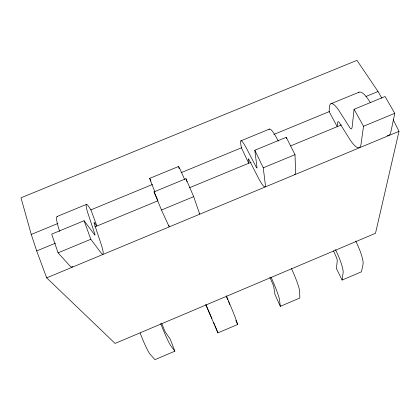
<?xml version="1.0" encoding="UTF-8"?>
<svg xmlns="http://www.w3.org/2000/svg" width="420" height="420" viewBox="0 0 420 420"><rect width="100%" height="100%" fill="white"/><g stroke="black" fill="none" stroke-linecap="round" stroke-linejoin="round"><path stroke-width="0.63" d="M354.097 109.289L352.039 127.838L351.456 128.903A8.111 2.047 68.3 0 1 350.238 128.331L340.011 112.214A26.933 6.452 68.2 0 0 329.343 107.672L329.138 111.657L337.213 126.651L337.502 122.771L337.985 121.732A7.691 1.843 68.2 0 1 339.092 122.252L349.046 138.128A28.403 7.171 68.3 0 0 361.022 144.244L363.52 126.268L354.097 109.289L385.056 96.511L394.784 113.316L390.894 131.828A28.34 8.332 68.5 0 1 387.172 135.492M355.74 241.085L357.105 243.978A18.995 3.717 66.3 0 1 363.053 264.206L361.452 271.819L342.111 280.046L343.135 272.664A19.021 3.192 66.4 0 0 336.882 252.541L335.533 249.632M393.194 119.674L399 131.334L375.501 233.289L115.085 343.423L46.667 277.862L36.692 250.934L31.269 234.434L21 197.794L356.958 60.343L378.016 91.513L381.938 98.322M161.794 323.568L164.525 330.314A5.502 0.394 67.7 0 0 165.438 332.278L170.189 339.061L174.867 351.194L154.97 359.656L150.36 354.575A19.299 1.937 67.9 0 1 141.057 335.401L140.112 332.976M205.737 304.521L217.938 332.866L237.652 324.481L235.552 318.376A19.178 0.352 67.2 0 0 227.603 298.778L226.349 295.806M269.834 277.19L272.942 284.398A5.46 0.436 66.9 0 1 273.688 286.419L274.99 294.593L280.319 306.332L299.843 298.027L299.612 291.16A19.084 2.047 66.8 0 0 292.672 271.246L291.359 268.312M58.065 252.84L90.804 239.274L100.7 252.446A28.959 3.145 66.9 0 0 100.196 241.353L94.19 223.466A7.833 0.809 67 0 1 94.169 222.484L96.889 226.044L90.925 209.843L88.809 206.74A27.431 2.825 67 0 0 88.772 215.859L94.852 234.087A8.269 0.898 66.9 0 1 94.873 235.174L84.095 220.742L51.691 234.113L58.065 252.84L69.484 265.424A29.027 4.41 66.8 0 0 72.623 266.285M161.459 210L193.688 196.644L185.945 178.7L154.03 191.872L161.459 210L168.095 224.438A28.812 0.436 67.3 0 0 168.84 225.435M263.261 167.816L295.008 154.66L286.251 137.293L254.825 150.266L257.056 168A8.169 0.977 67.8 0 1 256.274 167.244L247.553 150.355A27.111 3.077 67.7 0 0 240.781 144.149L241.416 147.814L248.724 163.249L248.225 158.823A7.744 0.877 67.7 0 1 248.939 159.511L257.46 176.122A28.607 3.423 67.8 0 0 265.262 184.044L263.261 167.816L254.825 150.266M363.52 126.268L394.784 113.316M46.667 277.862L399 131.334M36.692 250.934L55.487 243.164M94.899 226.868L157.946 200.791M189.472 187.751L251.108 162.262M290.724 145.882L341.418 124.913M57.167 216.468L86.441 204.414M149.678 178.385L178.547 166.504M240.917 140.831L269.399 129.108M330.918 103.782L359.011 92.222M31.269 234.434L57.939 223.44M90.678 209.947L152.507 184.459M180.999 172.715L241.621 147.73M273.751 134.489L329.516 111.505M365.888 96.511L378.016 91.513M174.867 351.194L170.867 345.86A19.273 1.381 67.7 0 1 161.889 326.587L160.687 323.568M370.272 102.47L368.865 100.306A26.875 7.497 68.3 0 0 358.276 92.752M278.339 141.104L276.817 138.285A27.053 4.153 67.9 0 0 269.026 129.491M342.111 280.046L336.409 268.527L337.26 260.857L337.097 259.55A5.434 0.913 66.4 0 0 336.457 257.502L333.527 250.94M154.03 191.872L157.768 200.041M210.278 314.942L211.911 318.518M271.215 277.531L272.249 279.888A19.115 1.517 66.9 0 1 279.5 299.702L280.319 306.332M184.748 179.739L183.461 176.799A27.242 0.709 67.4 0 0 178.553 166.73M210.173 314.717L209.475 313.11M235.877 320.318L237.652 324.481M209.27 312.627L206.036 304.862M226.275 296.3L227.756 299.806M228.344 301.203L228.837 302.384M213.738 322.691L214.478 324.487M214.977 325.684L217.938 332.866M229.084 302.972L229.309 303.529M154.996 192.019L153.783 189.042A27.3 0.394 67.3 0 1 150.071 179.093M229.52 304.048L229.719 304.531M84.095 220.742L90.804 239.274M185.945 178.7L186.995 181.724M193.688 196.644L198.849 211.649A28.749 0.793 67.4 0 1 199.19 213.659M59.635 231.389L58.674 228.281A27.489 3.959 66.9 0 1 57.682 216.489M286.251 137.293L286.325 138.584M295.008 154.66L295.57 171.449A28.539 4.615 67.9 0 1 294.494 174.452M179.188 168.777A27.242 0.709 67.4 0 1 178.705 167.302M150.255 179.477A27.3 0.394 67.3 0 1 151.011 181.12"/></g></svg>
